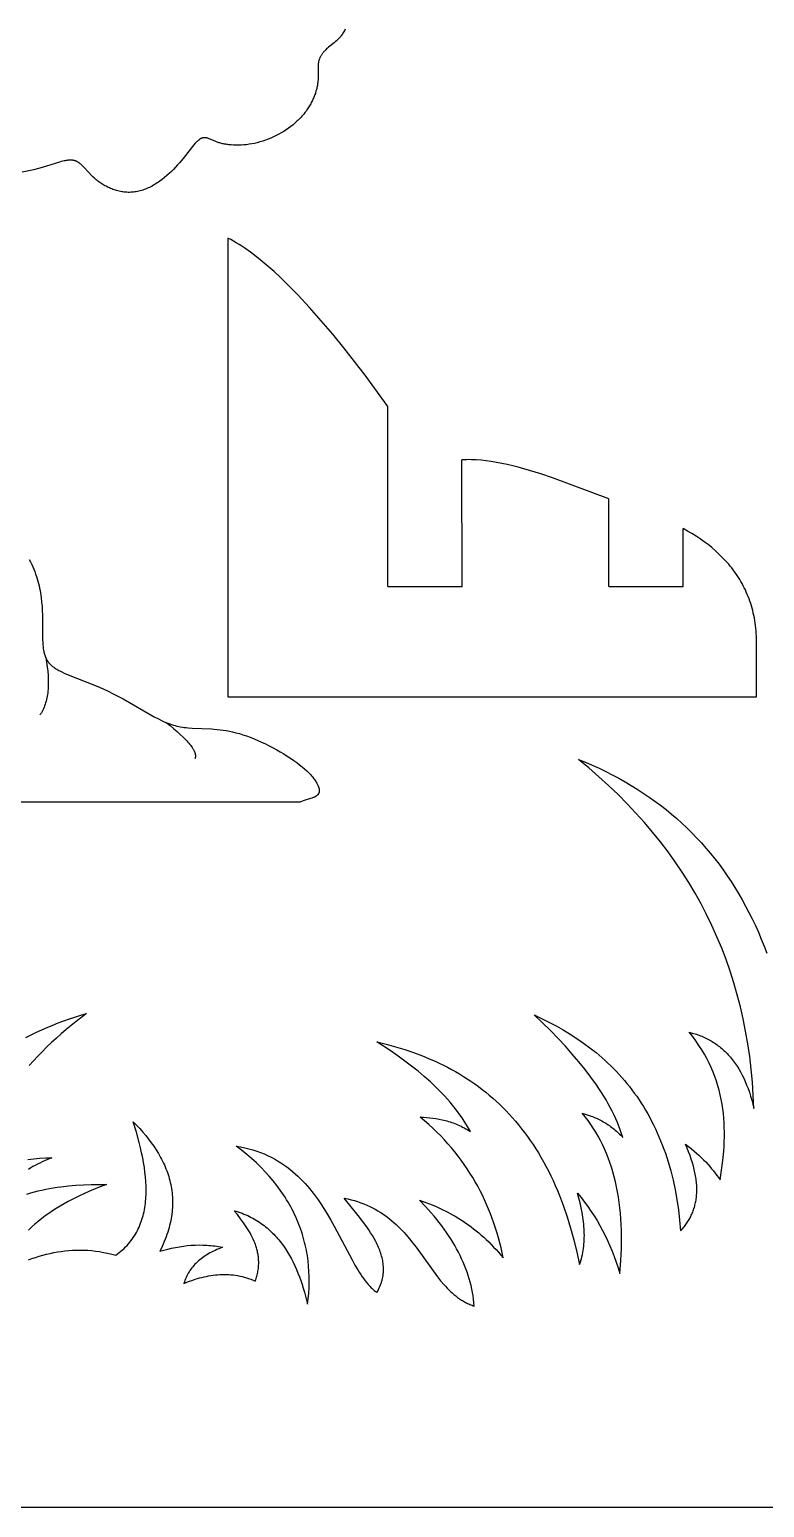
# Model space of a CAD drawing. Extents: x 321 to 471, y 203 to 316.
# Drawn here: x 364.1 to 391.5, y 203.4 to 258.6 of the extents above; entities that cross this region are included whole.
import ezdxf

# ---------------------------------------------------------------- set-up
doc = ezdxf.new("R2010")
doc.units = 0
doc.layers.get('0').update_dxf_attribs({"linetype": 'CONTINUOUS'})

msp = doc.modelspace()

# ---------------------------------------------------------------- linework, layer by layer
at = {"linetype": 'CONTINUOUS'}
for p, q in [((377.471, 237.805), (377.471, 244.523)), ((380.251, 237.805), (380.237, 242.534)), ((385.729, 237.805), (385.729, 241.078)), ((388.509, 237.805), (388.509, 239.967)), ((377.471, 237.805), (380.251, 237.805)), ((385.729, 237.805), (388.509, 237.805)), ((439.349, 203.377), (353.645, 203.377))]:
    msp.add_line(p, q, dxfattribs=at)
at = {"color": 7, "linetype": 'CONTINUOUS'}
for points in [[(375.874, 258.634), (375.853, 258.594), (375.831, 258.556), (375.81, 258.519), (375.788, 258.485), (375.766, 258.452), (375.744, 258.42), (375.722, 258.39), (375.7, 258.362), (375.678, 258.335), (375.655, 258.309), (375.633, 258.284), (375.611, 258.26), (375.589, 258.238), (375.567, 258.216), (375.545, 258.196), (375.501, 258.157), (375.458, 258.12), (375.253, 257.958), (375.216, 257.926), (375.179, 257.894), (375.144, 257.861), (375.111, 257.827), (375.095, 257.81), (375.079, 257.793), (375.064, 257.775), (375.049, 257.757), (375.035, 257.74), (375.021, 257.722), (375.008, 257.703), (374.995, 257.685), (374.983, 257.666), (374.971, 257.647), (374.96, 257.628), (374.949, 257.609), (374.939, 257.589), (374.929, 257.57), (374.92, 257.549), (374.912, 257.529), (374.904, 257.508), (374.897, 257.487), (374.89, 257.466), (374.884, 257.445), (374.879, 257.423), (374.874, 257.4), (374.87, 257.378), (374.867, 257.355), (374.864, 257.332), (374.862, 257.308), (374.86, 257.284), (374.859, 257.26), (374.858, 257.21), (374.861, 256.881), (374.86, 256.82), (374.858, 256.758), (374.853, 256.694), (374.847, 256.628), (374.842, 256.595), (374.837, 256.561), (374.832, 256.526), (374.825, 256.491), (374.818, 256.456), (374.81, 256.42), (374.801, 256.383), (374.791, 256.347), (374.78, 256.31), (374.768, 256.272), (374.756, 256.234), (374.743, 256.196), (374.728, 256.158), (374.713, 256.12), (374.697, 256.081), (374.681, 256.042), (374.663, 256.003), (374.644, 255.964), (374.625, 255.925), (374.604, 255.886), (374.583, 255.847), (374.561, 255.807), (374.538, 255.768), (374.514, 255.729), (374.489, 255.69), (374.463, 255.651), (374.436, 255.612), (374.409, 255.573), (374.38, 255.535), (374.351, 255.496), (374.32, 255.458), (374.289, 255.421), (374.257, 255.383), (374.224, 255.346), (374.19, 255.309), (374.155, 255.273), (374.118, 255.237), (374.082, 255.201), (374.044, 255.166), (374.005, 255.131), (373.925, 255.063), (373.842, 254.998), (373.756, 254.934), (373.668, 254.873), (373.577, 254.814), (373.484, 254.757), (373.389, 254.704), (373.292, 254.653), (373.194, 254.605), (373.094, 254.561), (372.993, 254.519), (372.892, 254.481), (372.789, 254.447), (372.687, 254.416), (372.584, 254.389), (372.481, 254.365), (372.379, 254.346), (372.278, 254.329), (372.177, 254.316), (372.078, 254.307), (371.98, 254.3), (371.885, 254.297), (371.791, 254.297), (371.7, 254.299), (371.611, 254.305), (371.526, 254.313), (371.484, 254.318), (371.443, 254.323), (371.404, 254.33), (371.365, 254.337), (371.327, 254.344), (371.29, 254.352), (371.254, 254.361), (371.219, 254.37), (371.185, 254.38), (371.153, 254.39), (371.121, 254.401), (371.091, 254.412), (371.032, 254.435), (370.829, 254.522), (370.783, 254.54), (370.761, 254.548), (370.74, 254.555), (370.729, 254.558), (370.719, 254.562), (370.708, 254.564), (370.698, 254.567), (370.687, 254.569), (370.677, 254.571), (370.666, 254.573), (370.656, 254.574), (370.646, 254.576), (370.636, 254.576), (370.626, 254.577), (370.615, 254.577), (370.605, 254.577), (370.595, 254.577), (370.59, 254.576), (370.585, 254.576), (370.58, 254.575), (370.575, 254.575), (370.57, 254.574), (370.564, 254.573), (370.559, 254.572), (370.554, 254.571), (370.549, 254.57), (370.544, 254.569), (370.539, 254.567), (370.534, 254.566), (370.529, 254.564), (370.524, 254.563), (370.518, 254.561), (370.513, 254.559), (370.508, 254.557), (370.503, 254.555), (370.492, 254.551), (370.482, 254.546), (370.471, 254.541), (370.461, 254.535), (370.45, 254.528), (370.44, 254.521), (370.429, 254.514), (370.418, 254.506), (370.407, 254.498), (370.396, 254.489), (370.385, 254.48), (370.373, 254.471), (370.362, 254.461), (370.339, 254.439), (370.316, 254.416), (370.292, 254.392), (370.268, 254.366), (370.219, 254.309), (370.167, 254.248), (369.817, 253.803), (369.681, 253.639), (369.609, 253.557), (369.534, 253.475), (369.456, 253.394), (369.375, 253.314), (369.292, 253.236), (369.207, 253.16), (369.119, 253.087), (369.029, 253.017), (368.937, 252.949), (368.891, 252.917), (368.844, 252.886), (368.797, 252.856), (368.749, 252.826), (368.701, 252.798), (368.653, 252.771), (368.604, 252.746), (368.556, 252.721), (368.507, 252.698), (368.457, 252.676), (368.408, 252.656), (368.358, 252.637), (368.309, 252.619), (368.259, 252.603), (368.209, 252.588), (368.159, 252.576), (368.109, 252.564), (368.059, 252.555), (368.009, 252.547), (367.959, 252.541), (367.909, 252.537), (367.859, 252.535), (367.81, 252.533), (367.76, 252.534), (367.711, 252.536), (367.662, 252.54), (367.613, 252.544), (367.564, 252.551), (367.516, 252.558), (367.468, 252.567), (367.42, 252.577), (367.373, 252.589), (367.326, 252.601), (367.28, 252.615), (367.234, 252.63), (367.189, 252.646), (367.145, 252.663), (367.1, 252.68), (367.057, 252.699), (367.014, 252.718), (366.972, 252.739), (366.931, 252.76), (366.89, 252.782), (366.851, 252.804), (366.812, 252.828), (366.773, 252.851), (366.736, 252.876), (366.7, 252.901), (366.664, 252.926), (366.63, 252.952), (366.597, 252.978), (366.564, 253.005), (366.533, 253.031), (366.502, 253.058), (366.443, 253.113), (366.388, 253.168), (366.284, 253.276), (366.098, 253.478), (366.054, 253.523), (366.032, 253.544), (366.01, 253.564), (365.989, 253.583), (365.967, 253.602), (365.945, 253.619), (365.934, 253.628), (365.923, 253.636), (365.912, 253.643), (365.901, 253.651), (365.89, 253.658), (365.879, 253.665), (365.867, 253.671), (365.856, 253.678), (365.845, 253.684), (365.833, 253.689), (365.822, 253.694), (365.81, 253.699), (365.798, 253.704), (365.786, 253.708), (365.774, 253.712), (365.763, 253.716), (365.75, 253.719), (365.738, 253.722), (365.726, 253.725), (365.714, 253.728), (365.702, 253.73), (365.689, 253.732), (365.677, 253.733), (365.664, 253.735), (365.651, 253.736), (365.639, 253.737), (365.626, 253.738), (365.613, 253.738), (365.6, 253.738), (365.587, 253.738), (365.561, 253.737), (365.534, 253.736), (365.508, 253.733), (365.481, 253.73), (365.453, 253.726), (365.426, 253.721), (365.398, 253.716), (365.37, 253.71), (365.313, 253.696), (365.256, 253.681), (365.197, 253.664), (364.704, 253.51), (364.455, 253.439), (364.22, 253.378), (364.111, 253.353), (363.797, 253.287)], [(377.471, 244.523), (377.341, 244.708), (376.616, 245.694), (375.821, 246.719), (375.404, 247.232), (374.977, 247.737), (374.541, 248.229), (374.101, 248.703), (373.658, 249.151), (373.436, 249.365), (373.215, 249.57), (372.994, 249.766), (372.773, 249.952), (372.554, 250.128), (372.337, 250.293), (372.121, 250.446), (372.014, 250.517), (371.907, 250.586), (371.801, 250.651), (371.696, 250.713), (371.591, 250.771), (371.487, 250.826), (371.487, 243.704), (371.487, 233.676)], [(385.729, 241.078), (383.618, 241.866), (383.186, 242.01), (382.76, 242.142), (382.341, 242.26), (382.135, 242.312), (381.931, 242.36), (381.729, 242.403), (381.531, 242.441), (381.335, 242.473), (381.143, 242.5), (380.954, 242.52), (380.769, 242.534), (380.678, 242.539), (380.588, 242.541), (380.499, 242.542), (380.41, 242.541), (380.323, 242.539), (380.237, 242.534)], [(371.487, 233.676), (391.248, 233.676), (391.248, 233.676), (391.248, 235.736), (391.248, 235.736), (391.247, 235.839), (391.244, 235.942), (391.239, 236.043), (391.232, 236.143), (391.223, 236.241), (391.212, 236.339), (391.2, 236.436), (391.185, 236.531), (391.168, 236.625), (391.15, 236.718), (391.129, 236.81), (391.107, 236.901), (391.084, 236.991), (391.058, 237.08), (391.031, 237.167), (391.002, 237.254), (390.971, 237.339), (390.938, 237.424), (390.904, 237.507), (390.868, 237.589), (390.831, 237.67), (390.792, 237.75), (390.752, 237.829), (390.71, 237.907), (390.666, 237.984), (390.621, 238.06), (390.574, 238.135), (390.526, 238.209), (390.477, 238.281), (390.426, 238.353), (390.374, 238.424), (390.32, 238.493), (390.265, 238.562), (390.208, 238.63), (390.151, 238.697), (390.092, 238.762), (390.032, 238.827), (389.97, 238.891), (389.843, 239.015), (389.712, 239.136), (389.576, 239.253), (389.436, 239.366), (389.291, 239.475), (389.143, 239.581), (388.99, 239.682), (388.834, 239.781), (388.674, 239.875), (388.511, 239.966)], [(364.063, 238.808), (364.108, 238.718), (364.152, 238.628), (364.193, 238.537), (364.231, 238.447), (364.267, 238.357), (364.299, 238.267), (364.33, 238.177), (364.358, 238.088), (364.383, 237.999), (364.407, 237.91), (364.428, 237.821), (364.447, 237.734), (364.464, 237.646), (364.479, 237.559), (364.493, 237.473), (364.505, 237.388), (364.524, 237.22), (364.538, 237.055), (364.548, 236.895), (364.553, 236.738), (364.559, 235.808), (364.564, 235.702), (364.571, 235.604), (364.576, 235.557), (364.581, 235.512), (364.587, 235.468), (364.594, 235.426), (364.602, 235.385), (364.61, 235.346), (364.62, 235.308), (364.63, 235.271), (364.641, 235.235), (364.653, 235.201), (364.659, 235.184), (364.666, 235.168), (364.673, 235.152), (364.68, 235.136), (364.687, 235.12), (364.695, 235.104), (364.703, 235.089), (364.711, 235.074), (364.719, 235.059), (364.728, 235.045), (364.737, 235.031), (364.746, 235.017), (364.756, 235.003), (364.765, 234.989), (364.775, 234.976), (364.786, 234.962), (364.796, 234.949), (364.807, 234.936), (364.819, 234.924), (364.83, 234.911), (364.842, 234.899), (364.854, 234.887), (364.867, 234.874), (364.88, 234.862), (364.893, 234.851), (364.906, 234.839), (364.934, 234.816), (364.963, 234.794), (364.994, 234.771), (365.026, 234.75), (365.059, 234.728), (365.094, 234.707), (365.13, 234.686), (365.167, 234.666), (365.205, 234.645), (365.285, 234.606), (365.368, 234.567), (365.455, 234.528), (366.631, 234.064), (366.826, 233.977), (367.017, 233.887), (367.204, 233.794), (367.569, 233.603), (368.736, 232.934), (368.888, 232.853), (369.035, 232.78), (369.106, 232.747), (369.177, 232.717), (369.246, 232.689), (369.315, 232.663), (369.382, 232.64), (369.449, 232.619), (369.517, 232.601), (369.584, 232.584), (369.651, 232.569), (369.719, 232.556), (369.788, 232.545), (369.858, 232.535), (369.93, 232.526), (370.003, 232.519), (370.155, 232.508), (370.873, 232.477), (370.977, 232.47), (371.083, 232.46), (371.193, 232.448), (371.306, 232.433), (371.422, 232.415), (371.541, 232.393), (371.663, 232.367), (371.789, 232.337), (371.918, 232.302), (372.051, 232.262), (372.187, 232.216), (372.325, 232.165), (372.465, 232.109), (372.607, 232.049), (372.749, 231.985), (372.892, 231.917), (373.033, 231.847), (373.174, 231.773), (373.312, 231.698), (373.447, 231.62), (373.58, 231.541), (373.708, 231.461), (373.831, 231.38), (373.949, 231.3), (374.061, 231.219), (374.166, 231.139), (374.264, 231.06), (374.355, 230.982), (374.438, 230.905), (374.477, 230.868), (374.514, 230.83), (374.55, 230.794), (374.583, 230.757), (374.615, 230.721), (374.645, 230.686), (374.674, 230.651), (374.7, 230.617), (374.725, 230.583), (374.749, 230.55), (374.77, 230.518), (374.79, 230.486), (374.809, 230.455), (374.825, 230.425), (374.84, 230.395), (374.847, 230.381), (374.853, 230.366), (374.859, 230.352), (374.865, 230.338), (374.87, 230.325), (374.875, 230.311), (374.88, 230.298), (374.884, 230.285), (374.887, 230.272), (374.89, 230.259), (374.893, 230.246), (374.896, 230.234), (374.898, 230.222), (374.899, 230.21), (374.901, 230.199), (374.902, 230.187), (374.902, 230.176), (374.902, 230.171), (374.902, 230.166), (374.902, 230.16), (374.902, 230.155), (374.902, 230.15), (374.901, 230.144), (374.901, 230.139), (374.9, 230.134), (374.9, 230.129), (374.899, 230.124), (374.898, 230.12), (374.897, 230.115), (374.896, 230.11), (374.895, 230.105), (374.894, 230.101), (374.892, 230.096), (374.891, 230.092), (374.889, 230.087), (374.888, 230.083), (374.886, 230.079), (374.884, 230.075), (374.882, 230.07), (374.88, 230.066), (374.878, 230.062), (374.876, 230.058), (374.874, 230.054), (374.872, 230.05), (374.869, 230.046), (374.867, 230.042), (374.864, 230.039), (374.862, 230.035), (374.859, 230.031), (374.856, 230.028), (374.853, 230.024), (374.85, 230.02), (374.847, 230.017), (374.844, 230.013), (374.841, 230.01), (374.837, 230.007), (374.834, 230.003), (374.827, 229.997), (374.82, 229.99), (374.812, 229.984), (374.804, 229.978), (374.796, 229.972), (374.787, 229.966), (374.779, 229.961), (374.769, 229.955), (374.76, 229.95), (374.75, 229.944), (374.741, 229.939), (374.72, 229.929), (374.698, 229.919), (374.676, 229.909), (374.652, 229.9), (374.627, 229.891), (374.576, 229.873), (374.338, 229.799), (374.205, 229.756), (374.175, 229.745), (354.588, 229.745)], [(364.029, 212.633), (364.163, 212.68), (364.296, 212.725), (364.431, 212.766), (364.566, 212.805), (364.701, 212.84), (364.838, 212.873), (364.975, 212.901), (365.113, 212.927), (365.252, 212.948), (365.392, 212.966), (365.532, 212.98), (365.674, 212.99), (365.816, 212.996), (365.959, 212.998), (366.104, 212.995), (366.249, 212.988), (366.395, 212.976), (366.543, 212.96), (366.691, 212.938), (366.84, 212.912), (366.991, 212.88), (367.143, 212.843), (367.296, 212.801), (367.363, 212.851), (367.427, 212.901), (367.489, 212.953), (367.549, 213.006), (367.607, 213.061), (367.663, 213.116), (367.716, 213.172), (367.768, 213.23), (367.817, 213.288), (367.864, 213.347), (367.909, 213.408), (367.952, 213.469), (367.993, 213.532), (368.032, 213.596), (368.069, 213.66), (368.104, 213.726), (368.137, 213.792), (368.169, 213.859), (368.198, 213.928), (368.225, 213.997), (368.251, 214.067), (368.275, 214.138), (368.297, 214.21), (368.318, 214.283), (368.336, 214.357), (368.353, 214.432), (368.368, 214.507), (368.382, 214.583), (368.393, 214.66), (368.404, 214.738), (368.412, 214.817), (368.419, 214.897), (368.425, 214.977), (368.429, 215.058), (368.431, 215.14), (368.432, 215.223), (368.429, 215.39), (368.421, 215.56), (368.407, 215.733), (368.388, 215.909), (368.364, 216.087), (368.335, 216.268), (368.301, 216.451), (368.262, 216.636), (368.219, 216.824), (368.172, 217.013), (368.066, 217.399), (367.945, 217.791), (368.069, 217.664), (368.189, 217.536), (368.305, 217.406), (368.416, 217.275), (368.522, 217.143), (368.623, 217.01), (368.718, 216.875), (368.808, 216.739), (368.893, 216.602), (368.933, 216.532), (368.972, 216.463), (369.009, 216.393), (369.045, 216.322), (369.08, 216.251), (369.112, 216.18), (369.144, 216.109), (369.173, 216.037), (369.201, 215.964), (369.228, 215.891), (369.253, 215.818), (369.276, 215.744), (369.297, 215.67), (369.317, 215.596), (369.335, 215.521), (369.352, 215.445), (369.367, 215.369), (369.379, 215.293), (369.391, 215.216), (369.4, 215.139), (369.407, 215.061), (369.413, 214.983), (369.417, 214.904), (369.419, 214.825), (369.419, 214.746), (369.417, 214.666), (369.413, 214.585), (369.407, 214.504), (369.399, 214.422), (369.389, 214.34), (369.378, 214.257), (369.364, 214.174), (369.348, 214.09), (369.33, 214.006), (369.309, 213.921), (369.287, 213.836), (369.263, 213.75), (369.236, 213.663), (369.207, 213.576), (369.176, 213.489), (369.143, 213.4), (369.108, 213.312), (369.07, 213.222), (369.03, 213.132), (368.988, 213.042), (368.943, 212.951), (369.089, 212.993), (369.236, 213.032), (369.383, 213.066), (369.529, 213.097), (369.676, 213.123), (369.822, 213.145), (369.969, 213.163), (370.116, 213.175), (370.262, 213.184), (370.409, 213.187), (370.555, 213.185), (370.702, 213.179), (370.775, 213.174), (370.849, 213.167), (370.922, 213.159), (370.995, 213.15), (371.068, 213.14), (371.142, 213.128), (371.215, 213.115), (371.288, 213.1), (371.216, 213.073), (371.145, 213.045), (371.076, 213.017), (371.009, 212.987), (370.944, 212.956), (370.88, 212.924), (370.818, 212.891), (370.758, 212.857), (370.7, 212.822), (370.643, 212.787), (370.588, 212.75), (370.535, 212.712), (370.484, 212.673), (370.434, 212.634), (370.386, 212.593), (370.34, 212.551), (370.296, 212.509), (370.253, 212.465), (370.212, 212.421), (370.173, 212.375), (370.136, 212.329), (370.1, 212.281), (370.067, 212.233), (370.035, 212.183), (370.004, 212.133), (369.976, 212.082), (369.949, 212.029), (369.924, 211.976), (369.9, 211.922), (369.879, 211.866), (369.859, 211.81), (369.841, 211.753), (370.01, 211.819), (370.178, 211.878), (370.262, 211.905), (370.346, 211.931), (370.43, 211.955), (370.514, 211.977), (370.598, 211.997), (370.682, 212.015), (370.766, 212.031), (370.85, 212.046), (370.934, 212.058), (371.018, 212.068), (371.102, 212.076), (371.185, 212.082), (371.269, 212.086), (371.352, 212.087), (371.435, 212.086), (371.519, 212.083), (371.602, 212.077), (371.685, 212.068), (371.768, 212.058), (371.851, 212.044), (371.933, 212.028), (372.016, 212.01), (372.098, 211.988), (372.181, 211.964), (372.263, 211.937), (372.345, 211.907), (372.427, 211.875), (372.508, 211.839), (372.526, 211.887), (372.542, 211.934), (372.556, 211.981), (372.57, 212.028), (372.582, 212.075), (372.593, 212.121), (372.603, 212.167), (372.611, 212.213), (372.619, 212.258), (372.625, 212.303), (372.63, 212.348), (372.634, 212.393), (372.637, 212.438), (372.639, 212.482), (372.639, 212.526), (372.639, 212.57), (372.637, 212.613), (372.635, 212.656), (372.632, 212.699), (372.627, 212.742), (372.622, 212.785), (372.615, 212.827), (372.608, 212.869), (372.6, 212.911), (372.591, 212.953), (372.581, 212.995), (372.57, 213.036), (372.558, 213.077), (372.546, 213.118), (372.533, 213.159), (372.518, 213.2), (372.504, 213.24), (372.472, 213.321), (372.437, 213.401), (372.399, 213.48), (372.359, 213.559), (372.316, 213.637), (372.271, 213.714), (372.224, 213.792), (372.175, 213.868), (372.123, 213.945), (372.07, 214.02), (371.96, 214.171), (371.844, 214.321), (371.724, 214.47), (371.799, 214.447), (371.874, 214.423), (371.947, 214.398), (372.019, 214.371), (372.089, 214.343), (372.158, 214.314), (372.227, 214.284), (372.293, 214.252), (372.359, 214.219), (372.423, 214.185), (372.487, 214.149), (372.549, 214.112), (372.609, 214.075), (372.669, 214.036), (372.728, 213.995), (372.785, 213.954), (372.842, 213.912), (372.897, 213.868), (372.951, 213.824), (373.004, 213.778), (373.056, 213.732), (373.107, 213.684), (373.157, 213.635), (373.206, 213.586), (373.254, 213.535), (373.301, 213.483), (373.347, 213.431), (373.392, 213.377), (373.436, 213.323), (373.479, 213.268), (373.521, 213.212), (373.562, 213.155), (373.642, 213.038), (373.717, 212.918), (373.79, 212.795), (373.859, 212.669), (373.925, 212.541), (373.988, 212.409), (374.048, 212.275), (374.104, 212.139), (374.158, 212), (374.209, 211.859), (374.258, 211.716), (374.303, 211.571), (374.347, 211.424), (374.388, 211.275), (374.463, 210.974), (374.489, 211.18), (374.508, 211.385), (374.521, 211.59), (374.527, 211.793), (374.526, 211.996), (374.519, 212.198), (374.505, 212.398), (374.485, 212.598), (374.472, 212.697), (374.457, 212.796), (374.441, 212.895), (374.422, 212.993), (374.403, 213.091), (374.381, 213.189), (374.357, 213.286), (374.332, 213.383), (374.305, 213.48), (374.277, 213.576), (374.246, 213.672), (374.214, 213.768), (374.18, 213.863), (374.144, 213.957), (374.106, 214.052), (374.066, 214.146), (374.025, 214.239), (373.982, 214.332), (373.937, 214.425), (373.89, 214.517), (373.841, 214.609), (373.79, 214.7), (373.738, 214.791), (373.683, 214.881), (373.627, 214.971), (373.569, 215.06), (373.447, 215.237), (373.317, 215.412), (373.18, 215.585), (373.035, 215.756), (372.881, 215.925), (372.721, 216.091), (372.552, 216.255), (372.375, 216.416), (372.19, 216.575), (371.997, 216.731), (371.796, 216.885), (371.958, 216.856), (372.116, 216.822), (372.27, 216.784), (372.419, 216.742), (372.563, 216.695), (372.704, 216.644), (372.84, 216.589), (372.973, 216.53), (373.101, 216.468), (373.226, 216.402), (373.347, 216.332), (373.465, 216.26), (373.579, 216.184), (373.689, 216.105), (373.797, 216.023), (373.901, 215.939), (374.002, 215.852), (374.1, 215.762), (374.195, 215.671), (374.287, 215.577), (374.377, 215.481), (374.464, 215.383), (374.548, 215.283), (374.63, 215.182), (374.71, 215.079), (374.787, 214.975), (374.863, 214.87), (374.936, 214.764), (375.077, 214.549), (375.211, 214.331), (375.339, 214.112), (375.462, 213.892), (376.129, 212.63), (376.236, 212.439), (376.345, 212.257), (376.399, 212.17), (376.454, 212.085), (376.51, 212.003), (376.567, 211.923), (376.624, 211.847), (376.683, 211.773), (376.742, 211.703), (376.772, 211.669), (376.803, 211.637), (376.833, 211.604), (376.864, 211.573), (376.896, 211.543), (376.927, 211.514), (376.96, 211.486), (376.992, 211.458), (377.025, 211.432), (377.058, 211.406), (377.091, 211.465), (377.121, 211.523), (377.148, 211.581), (377.173, 211.638), (377.196, 211.696), (377.217, 211.754), (377.226, 211.782), (377.235, 211.811), (377.243, 211.84), (377.251, 211.868), (377.258, 211.897), (377.265, 211.925), (377.271, 211.954), (377.276, 211.982), (377.281, 212.011), (377.286, 212.039), (377.29, 212.068), (377.293, 212.096), (377.296, 212.124), (377.299, 212.153), (377.302, 212.209), (377.303, 212.266), (377.303, 212.322), (377.301, 212.378), (377.296, 212.434), (377.29, 212.49), (377.283, 212.546), (377.273, 212.602), (377.262, 212.657), (377.249, 212.713), (377.235, 212.768), (377.219, 212.824), (377.202, 212.879), (377.183, 212.934), (377.163, 212.989), (377.141, 213.045), (377.118, 213.099), (377.094, 213.154), (377.068, 213.209), (377.042, 213.264), (377.014, 213.319), (376.954, 213.428), (376.891, 213.537), (376.824, 213.645), (376.753, 213.754), (376.679, 213.862), (376.522, 214.078), (376.357, 214.294), (375.833, 214.939), (375.965, 214.911), (376.093, 214.879), (376.217, 214.845), (376.338, 214.807), (376.455, 214.767), (376.569, 214.723), (376.68, 214.677), (376.787, 214.629), (376.891, 214.577), (376.992, 214.524), (377.09, 214.468), (377.185, 214.41), (377.277, 214.349), (377.367, 214.287), (377.454, 214.223), (377.539, 214.157), (377.621, 214.089), (377.702, 214.02), (377.78, 213.949), (377.856, 213.876), (377.929, 213.803), (378.002, 213.728), (378.072, 213.652), (378.141, 213.576), (378.274, 213.42), (378.401, 213.261), (378.525, 213.101), (379.326, 211.996), (379.441, 211.851), (379.559, 211.712), (379.62, 211.645), (379.681, 211.579), (379.743, 211.516), (379.807, 211.454), (379.872, 211.394), (379.938, 211.337), (380.006, 211.281), (380.075, 211.228), (380.11, 211.203), (380.146, 211.178), (380.182, 211.153), (380.219, 211.13), (380.256, 211.107), (380.293, 211.085), (380.331, 211.063), (380.37, 211.042), (380.409, 211.022), (380.449, 211.002), (380.489, 210.984), (380.53, 210.966), (380.571, 210.949), (380.613, 210.932), (380.655, 210.917), (380.698, 210.902), (380.686, 211.03), (380.671, 211.158), (380.653, 211.286), (380.631, 211.413), (380.605, 211.54), (380.577, 211.667), (380.545, 211.794), (380.509, 211.92), (380.47, 212.046), (380.428, 212.172), (380.382, 212.297), (380.333, 212.422), (380.281, 212.547), (380.225, 212.672), (380.166, 212.796), (380.104, 212.92), (380.038, 213.044), (379.968, 213.167), (379.896, 213.291), (379.82, 213.414), (379.74, 213.536), (379.658, 213.658), (379.571, 213.781), (379.482, 213.902), (379.389, 214.024), (379.293, 214.145), (379.193, 214.266), (379.09, 214.387), (378.874, 214.627), (378.644, 214.867), (378.855, 214.792), (379.064, 214.711), (379.272, 214.623), (379.478, 214.529), (379.683, 214.427), (379.885, 214.317), (379.986, 214.26), (380.086, 214.2), (380.185, 214.138), (380.284, 214.074), (380.382, 214.007), (380.48, 213.938), (380.577, 213.867), (380.673, 213.794), (380.769, 213.718), (380.864, 213.639), (380.959, 213.558), (381.053, 213.474), (381.146, 213.388), (381.239, 213.299), (381.331, 213.207), (381.422, 213.112), (381.513, 213.015), (381.602, 212.914), (381.691, 212.811), (381.779, 212.704), (381.74, 212.893), (381.698, 213.081), (381.652, 213.267), (381.602, 213.452), (381.55, 213.635), (381.494, 213.817), (381.434, 213.998), (381.371, 214.177), (381.305, 214.354), (381.234, 214.53), (381.16, 214.704), (381.083, 214.877), (381.001, 215.048), (380.916, 215.217), (380.827, 215.385), (380.734, 215.551), (380.638, 215.716), (380.537, 215.878), (380.432, 216.039), (380.323, 216.199), (380.21, 216.356), (380.092, 216.512), (379.971, 216.666), (379.845, 216.818), (379.715, 216.968), (379.581, 217.116), (379.442, 217.263), (379.298, 217.407), (379.151, 217.55), (378.998, 217.691), (378.841, 217.829), (378.68, 217.966), (378.797, 217.961), (378.914, 217.953), (379.031, 217.942), (379.148, 217.929), (379.266, 217.912), (379.383, 217.892), (379.5, 217.868), (379.558, 217.855), (379.617, 217.84), (379.676, 217.824), (379.734, 217.807), (379.793, 217.789), (379.851, 217.77), (379.91, 217.749), (379.968, 217.727), (380.027, 217.704), (380.086, 217.679), (380.144, 217.653), (380.203, 217.625), (380.261, 217.596), (380.32, 217.565), (380.378, 217.533), (380.437, 217.499), (380.496, 217.463), (380.554, 217.426), (380.481, 217.556), (380.404, 217.684), (380.325, 217.81), (380.243, 217.935), (380.158, 218.057), (380.071, 218.177), (379.98, 218.295), (379.887, 218.411), (379.792, 218.526), (379.694, 218.639), (379.594, 218.75), (379.491, 218.86), (379.386, 218.967), (379.279, 219.074), (379.059, 219.282), (378.83, 219.484), (378.595, 219.682), (378.352, 219.874), (378.104, 220.062), (377.849, 220.246), (377.59, 220.426), (377.058, 220.777), (377.41, 220.692), (377.756, 220.598), (378.096, 220.495), (378.429, 220.382), (378.756, 220.259), (379.077, 220.126), (379.234, 220.056), (379.391, 219.983), (379.545, 219.908), (379.697, 219.83), (379.848, 219.749), (379.997, 219.666), (380.145, 219.579), (380.29, 219.491), (380.434, 219.399), (380.575, 219.305), (380.715, 219.207), (380.853, 219.107), (380.989, 219.004), (381.124, 218.898), (381.256, 218.79), (381.386, 218.678), (381.515, 218.563), (381.641, 218.445), (381.765, 218.324), (381.888, 218.201), (382.008, 218.074), (382.126, 217.943), (382.242, 217.81), (382.357, 217.674), (382.468, 217.534), (382.578, 217.391), (382.686, 217.245), (382.792, 217.096), (382.895, 216.943), (382.996, 216.787), (383.095, 216.627), (383.191, 216.464), (383.286, 216.298), (383.378, 216.128), (383.468, 215.955), (383.555, 215.778), (383.641, 215.598), (383.723, 215.414), (383.804, 215.227), (383.882, 215.036), (384.031, 214.643), (384.17, 214.235), (384.3, 213.812), (384.419, 213.374), (384.528, 212.921), (384.627, 212.452), (384.654, 212.525), (384.679, 212.6), (384.701, 212.675), (384.721, 212.75), (384.739, 212.827), (384.755, 212.904), (384.769, 212.982), (384.781, 213.061), (384.791, 213.14), (384.799, 213.22), (384.805, 213.301), (384.809, 213.382), (384.811, 213.464), (384.812, 213.546), (384.81, 213.629), (384.807, 213.713), (384.802, 213.797), (384.796, 213.882), (384.788, 213.967), (384.778, 214.053), (384.755, 214.226), (384.725, 214.401), (384.69, 214.578), (384.65, 214.757), (384.604, 214.937), (384.555, 215.119), (384.689, 214.958), (384.818, 214.793), (384.942, 214.625), (385.061, 214.453), (385.176, 214.278), (385.286, 214.099), (385.391, 213.917), (385.492, 213.731), (385.588, 213.542), (385.68, 213.35), (385.768, 213.154), (385.851, 212.955), (385.929, 212.753), (386.004, 212.547), (386.074, 212.339), (386.141, 212.127), (386.179, 212.603), (386.193, 212.835), (386.201, 213.064), (386.206, 213.29), (386.207, 213.513), (386.203, 213.732), (386.195, 213.947), (386.182, 214.16), (386.166, 214.369), (386.145, 214.574), (386.12, 214.776), (386.091, 214.975), (386.058, 215.171), (386.02, 215.363), (385.979, 215.551), (385.932, 215.737), (385.882, 215.918), (385.828, 216.097), (385.769, 216.272), (385.706, 216.444), (385.639, 216.612), (385.568, 216.777), (385.492, 216.939), (385.412, 217.097), (385.328, 217.252), (385.24, 217.404), (385.147, 217.552), (385.051, 217.696), (384.95, 217.838), (384.844, 217.976), (384.735, 218.11), (384.847, 218.079), (384.956, 218.045), (385.063, 218.007), (385.115, 217.987), (385.167, 217.966), (385.219, 217.944), (385.27, 217.922), (385.32, 217.898), (385.37, 217.874), (385.419, 217.849), (385.468, 217.823), (385.516, 217.796), (385.564, 217.768), (385.611, 217.739), (385.657, 217.71), (385.703, 217.68), (385.749, 217.648), (385.793, 217.617), (385.838, 217.584), (385.881, 217.55), (385.924, 217.516), (385.967, 217.48), (386.009, 217.444), (386.05, 217.407), (386.091, 217.369), (386.131, 217.33), (386.171, 217.291), (386.21, 217.251), (386.249, 217.209), (386.205, 217.348), (386.157, 217.486), (386.105, 217.625), (386.049, 217.765), (385.988, 217.905), (385.924, 218.045), (385.855, 218.185), (385.782, 218.326), (385.705, 218.467), (385.625, 218.608), (385.54, 218.75), (385.451, 218.891), (385.359, 219.034), (385.263, 219.176), (385.059, 219.462), (384.841, 219.749), (384.609, 220.037), (384.362, 220.326), (384.102, 220.616), (383.829, 220.907), (383.543, 221.199), (383.244, 221.493), (382.933, 221.787), (383.214, 221.656), (383.489, 221.519), (383.759, 221.376), (384.023, 221.226), (384.281, 221.07), (384.533, 220.907), (384.779, 220.737), (385.018, 220.56), (385.251, 220.376), (385.477, 220.185), (385.587, 220.086), (385.696, 219.985), (385.803, 219.883), (385.908, 219.778), (386.011, 219.671), (386.112, 219.563), (386.212, 219.452), (386.31, 219.339), (386.406, 219.225), (386.499, 219.108), (386.591, 218.989), (386.681, 218.867), (386.77, 218.744), (386.856, 218.618), (386.94, 218.49), (387.022, 218.36), (387.102, 218.228), (387.18, 218.093), (387.255, 217.956), (387.329, 217.817), (387.401, 217.675), (387.47, 217.531), (387.537, 217.385), (387.602, 217.236), (387.665, 217.084), (387.726, 216.931), (387.784, 216.774), (387.84, 216.615), (387.894, 216.454), (387.945, 216.29), (388.041, 215.954), (388.128, 215.608), (388.204, 215.251), (388.271, 214.884), (388.328, 214.505), (388.375, 214.115), (388.411, 213.713), (388.471, 213.78), (388.528, 213.848), (388.555, 213.883), (388.582, 213.918), (388.608, 213.954), (388.634, 213.99), (388.659, 214.027), (388.683, 214.064), (388.706, 214.101), (388.729, 214.139), (388.75, 214.178), (388.772, 214.216), (388.792, 214.256), (388.811, 214.296), (388.83, 214.336), (388.848, 214.377), (388.865, 214.419), (388.881, 214.461), (388.896, 214.504), (388.911, 214.547), (388.925, 214.591), (388.937, 214.635), (388.949, 214.68), (388.96, 214.725), (388.97, 214.771), (388.979, 214.818), (388.987, 214.865), (388.995, 214.913), (389.001, 214.961), (389.006, 215.011), (389.01, 215.06), (389.014, 215.111), (389.016, 215.162), (389.017, 215.213), (389.018, 215.266), (389.017, 215.319), (389.015, 215.372), (389.012, 215.427), (389.008, 215.482), (389.003, 215.538), (388.997, 215.594), (388.989, 215.651), (388.971, 215.768), (388.949, 215.887), (388.921, 216.01), (388.889, 216.136), (388.852, 216.264), (388.811, 216.396), (388.764, 216.531), (388.712, 216.67), (388.654, 216.812), (388.592, 216.957), (388.701, 216.874), (388.805, 216.79), (388.906, 216.707), (389.002, 216.624), (389.094, 216.54), (389.183, 216.457), (389.267, 216.374), (389.348, 216.29), (389.426, 216.207), (389.501, 216.123), (389.572, 216.04), (389.641, 215.957), (389.707, 215.873), (389.77, 215.79), (389.831, 215.707), (389.889, 215.623), (389.944, 215.982), (389.989, 216.34), (390.022, 216.696), (390.034, 216.874), (390.042, 217.051), (390.047, 217.228), (390.048, 217.404), (390.044, 217.58), (390.037, 217.756), (390.025, 217.931), (390.009, 218.105), (389.988, 218.279), (389.962, 218.453), (389.931, 218.626), (389.895, 218.798), (389.853, 218.97), (389.806, 219.141), (389.753, 219.311), (389.694, 219.481), (389.628, 219.65), (389.557, 219.818), (389.479, 219.986), (389.394, 220.153), (389.303, 220.319), (389.204, 220.485), (389.098, 220.649), (388.985, 220.813), (388.864, 220.976), (388.736, 221.138), (388.844, 221.111), (388.898, 221.096), (388.951, 221.08), (389.003, 221.063), (389.055, 221.045), (389.107, 221.027), (389.158, 221.007), (389.208, 220.987), (389.259, 220.966), (389.308, 220.944), (389.357, 220.921), (389.406, 220.897), (389.454, 220.872), (389.502, 220.846), (389.549, 220.819), (389.596, 220.791), (389.642, 220.762), (389.687, 220.732), (389.732, 220.702), (389.777, 220.67), (389.821, 220.637), (389.864, 220.604), (389.907, 220.569), (389.95, 220.533), (389.992, 220.497), (390.033, 220.459), (390.074, 220.42), (390.114, 220.38), (390.154, 220.34), (390.193, 220.298), (390.232, 220.255), (390.27, 220.211), (390.307, 220.166), (390.344, 220.12), (390.38, 220.073), (390.416, 220.024), (390.451, 219.975), (390.486, 219.924), (390.52, 219.873), (390.586, 219.767), (390.65, 219.656), (390.711, 219.54), (390.77, 219.421), (390.826, 219.296), (390.88, 219.167), (390.932, 219.033), (390.981, 218.894), (391.027, 218.751), (391.071, 218.602), (391.112, 218.449), (391.151, 218.291), (391.129, 218.786), (391.095, 219.275), (391.05, 219.759), (390.993, 220.237), (390.924, 220.709), (390.843, 221.176), (390.751, 221.637), (390.646, 222.093), (390.53, 222.543), (390.402, 222.987), (390.262, 223.426), (390.11, 223.859), (389.946, 224.286), (389.771, 224.708), (389.584, 225.124), (389.385, 225.535), (389.174, 225.94), (388.951, 226.339), (388.716, 226.733), (388.47, 227.121), (388.212, 227.503), (387.942, 227.88), (387.66, 228.251), (387.366, 228.617), (387.061, 228.977), (386.743, 229.331), (386.414, 229.679), (386.073, 230.022), (385.72, 230.36), (385.356, 230.691), (384.979, 231.017), (384.591, 231.338), (384.853, 231.231), (385.11, 231.12), (385.364, 231.005), (385.613, 230.885), (385.857, 230.762), (386.098, 230.634), (386.334, 230.502), (386.566, 230.366), (386.793, 230.225), (387.016, 230.081), (387.235, 229.932), (387.449, 229.779), (387.66, 229.622), (387.865, 229.461), (388.067, 229.296), (388.264, 229.127), (388.457, 228.953), (388.646, 228.776), (388.831, 228.594), (389.011, 228.408), (389.187, 228.218), (389.359, 228.024), (389.526, 227.825), (389.689, 227.623), (389.848, 227.416), (390.003, 227.206), (390.153, 226.991), (390.3, 226.772), (390.442, 226.549), (390.579, 226.322), (390.713, 226.091), (390.842, 225.856), (390.967, 225.617), (391.088, 225.373), (391.205, 225.126), (391.317, 224.875), (391.425, 224.619), (391.529, 224.359), (391.629, 224.096)], [(363.935, 220.937), (364.132, 221.039), (364.33, 221.137), (364.531, 221.231), (364.733, 221.321), (364.937, 221.406), (365.143, 221.487), (365.35, 221.565), (365.56, 221.638), (365.771, 221.707), (365.984, 221.772), (366.198, 221.834), (365.813, 221.543), (365.625, 221.393), (365.439, 221.24), (365.256, 221.083), (365.076, 220.923), (364.899, 220.76), (364.724, 220.593), (364.552, 220.423), (364.383, 220.25), (364.217, 220.074), (364.053, 219.894)], [(364.009, 216.388), (364.23, 216.412), (364.453, 216.43), (364.676, 216.441), (364.901, 216.444), (364.721, 216.371), (364.633, 216.333), (364.545, 216.292), (364.458, 216.25), (364.371, 216.207), (364.286, 216.162), (364.201, 216.115), (364.117, 216.066), (364.033, 216.015)], [(363.975, 215.087), (364.115, 215.131), (364.255, 215.171), (364.395, 215.208), (364.535, 215.241), (364.676, 215.272), (364.817, 215.3), (364.958, 215.325), (365.099, 215.347), (365.24, 215.367), (365.523, 215.399), (365.807, 215.422), (366.091, 215.437), (366.376, 215.446), (366.661, 215.448), (366.947, 215.446), (366.613, 215.32), (366.287, 215.186), (365.969, 215.043), (365.814, 214.968), (365.66, 214.891), (365.51, 214.811), (365.361, 214.728), (365.215, 214.643), (365.072, 214.555), (364.931, 214.464), (364.794, 214.37), (364.658, 214.273), (364.526, 214.173), (364.397, 214.071), (364.27, 213.964), (364.147, 213.855), (364.027, 213.742)]]:
    msp.add_lwpolyline(points, dxfattribs=at)
at = {"color": 1, "linetype": 'CONTINUOUS'}
for points in [[(364.675, 235.146), (364.707, 234.971), (364.732, 234.801), (364.751, 234.636), (364.764, 234.477), (364.769, 234.399), (364.772, 234.323), (364.773, 234.248), (364.773, 234.175), (364.771, 234.103), (364.768, 234.032), (364.763, 233.962), (364.757, 233.894), (364.75, 233.827), (364.741, 233.762), (364.73, 233.698), (364.718, 233.635), (364.704, 233.574), (364.689, 233.514), (364.672, 233.455), (364.654, 233.398), (364.635, 233.342), (364.613, 233.287), (364.591, 233.234), (364.567, 233.182), (364.541, 233.131), (364.527, 233.106), (364.514, 233.082), (364.5, 233.058), (364.485, 233.034), (364.47, 233.011), (364.455, 232.988)], [(369.177, 232.717), (369.326, 232.599), (369.464, 232.486), (369.591, 232.377), (369.707, 232.273), (369.812, 232.173), (369.907, 232.078), (369.95, 232.032), (369.991, 231.987), (370.028, 231.943), (370.064, 231.9), (370.096, 231.859), (370.126, 231.818), (370.153, 231.779), (370.165, 231.759), (370.177, 231.74), (370.188, 231.722), (370.198, 231.703), (370.208, 231.685), (370.217, 231.667), (370.226, 231.649), (370.233, 231.632), (370.24, 231.615), (370.247, 231.598), (370.252, 231.582), (370.258, 231.565), (370.26, 231.557), (370.262, 231.549), (370.264, 231.541), (370.265, 231.534), (370.267, 231.526), (370.269, 231.518), (370.27, 231.511), (370.271, 231.503), (370.272, 231.495), (370.272, 231.488), (370.273, 231.481), (370.273, 231.473), (370.274, 231.466), (370.274, 231.459), (370.274, 231.452), (370.273, 231.445), (370.273, 231.438), (370.272, 231.431), (370.271, 231.424), (370.27, 231.418), (370.269, 231.411), (370.268, 231.405), (370.267, 231.398), (370.265, 231.392), (370.263, 231.385), (370.261, 231.379), (370.259, 231.373), (370.257, 231.367)]]:
    msp.add_lwpolyline(points, dxfattribs=at)

doc.saveas('drawing.dxf')
